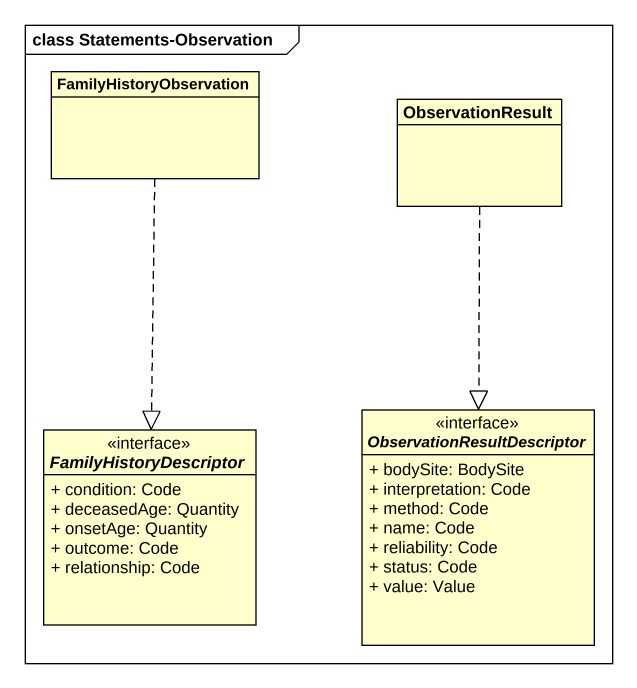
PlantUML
@startuml
mainframe class Statements-Observation
hide circle
hide empty members
skinparam classAttributeIconSize 0
class FamilyHistoryObservation
class ObservationResult
interface FamilyHistoryDescriptor {
  + condition: Code
  + deceasedAge: Quantity
  + onsetAge: Quantity
  + outcome: Code
  + relationship: Code
}
interface ObservationResultDescriptor {
  + bodySite: BodySite
  + interpretation: Code
  + method: Code
  + name: Code
  + reliability: Code
  + status: Code
  + value: Value
}
FamilyHistoryObservation ..|> FamilyHistoryDescriptor
ObservationResult ..|> ObservationResultDescriptor
@enduml
